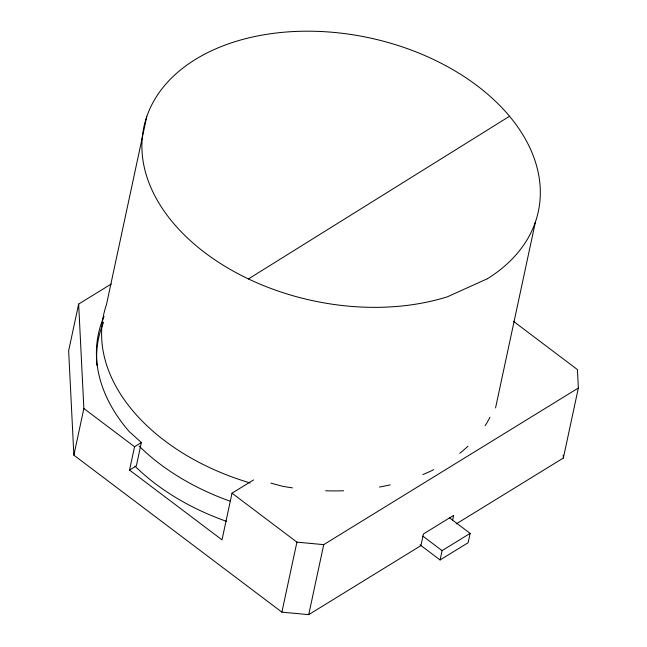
<?xml version="1.0" encoding="UTF-8"?>
<svg xmlns="http://www.w3.org/2000/svg" width="647" height="647" viewBox="0 0 647 647"><rect width="100%" height="100%" fill="white"/><g stroke="black" fill="none" stroke-linecap="round" stroke-linejoin="round"><path stroke-width="0.97" d="M111.244 284.025L78.651 304.066L68.647 350.739L73.863 455.173L281.898 612.151L308.716 614.65L420.922 545.631L423.429 533.961L453.636 515.384L452.593 520.245M73.863 455.173L83.867 408.5L78.651 304.066M146.772 116.606L106.48 304.567A201.694 134.439 12.1 0 0 250.154 482.961M253.535 479.937L232.014 493.176L222.01 539.849L129.554 470.078L134.552 446.745L141.353 442.564L128.971 431.29A201.694 134.439 12.1 0 1 104.054 316.456M141.353 442.564L136.355 465.897L129.554 470.078M281.898 612.151L296.908 542.137L232.014 493.176M308.716 614.65L323.726 544.645L578.353 388.022L577.431 369.591L513.346 321.236M420 544.806L440.081 559.962L442.079 550.629L470.134 533.371L449.301 517.657M495.553 407.933L535.425 221.945M470.134 533.371L468.129 542.704L440.081 559.962M456.272 523.884L563.351 458.027L578.353 388.022M248.424 278.938L509.537 116.258M296.908 542.137L323.726 544.645M270.85 483.099L282.545 486.269A201.694 134.439 12.1 0 0 292.493 487.878M422.855 536.12L442.079 550.629M83.867 408.5L134.552 446.745M563.205 455.124L563.351 458.027M229.822 501.077A201.694 134.439 12.1 0 1 139.154 446.123M96.993 365.418A201.694 134.439 12.1 0 1 103.601 322.214M226.507 521.353A201.694 134.439 12.1 0 1 134.875 466.066M490.005 417.186A201.694 134.439 12.1 0 1 485.121 425.726M467.975 446.212A201.694 134.439 12.1 0 1 459.774 453.288M433.725 469.649A201.694 134.439 12.1 0 1 422.863 474.574M390.246 484.854A201.694 134.439 12.1 0 1 379.441 487.037M343.662 490.749A201.694 134.439 12.1 0 1 325.635 490.782M487.45 278.711L447.481 296.771A201.694 134.439 12.1 0 1 143.488 163.44A201.694 134.439 12.1 0 1 401.747 46.705A201.694 134.439 12.1 0 1 487.45 278.711"/></g></svg>
